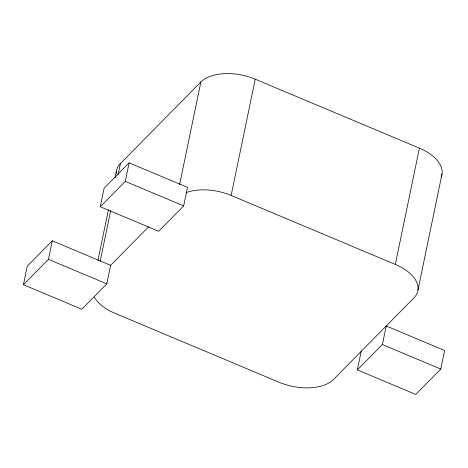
<?xml version="1.0" encoding="UTF-8"?>
<svg xmlns="http://www.w3.org/2000/svg" width="468" height="468" viewBox="0 0 468 468"><rect width="100%" height="100%" fill="white"/><g stroke="black" fill="none" stroke-linecap="round" stroke-linejoin="round"><path stroke-width="0.7" d="M23.4 284.714L27.238 266.175L52.264 240.798L110.641 265.321L106.803 283.86L81.777 309.243L23.4 284.714L48.426 259.33L52.264 240.798M100.269 206.757L104.107 188.218L129.133 162.841L187.51 187.364L183.672 205.902L158.646 231.286L100.269 206.757L125.295 181.373L129.133 162.841M97.9 260.635L108.471 209.594M115.075 177.688L116.397 171.311M100.181 261.284L110.67 210.635M118.053 174.974L120.416 163.56L200.86 81.976A41.225 22.692 11.7 0 1 255.224 79.18L419.404 148.157A41.225 22.692 11.7 0 1 441.131 177.062M179.589 184.69L200.86 81.976M94.384 297.139A41.225 22.692 11.7 0 0 114.947 313.285L279.127 382.268A41.225 22.692 11.7 0 0 333.491 379.466L413.934 297.888A41.225 22.692 11.7 0 0 395.325 264.426L231.145 195.443L255.224 79.18M357.359 369.901L382.385 344.524L386.223 325.985L444.6 350.514L440.762 369.047L415.736 394.43L357.359 369.901L361.197 351.369M395.325 264.426L419.404 148.157M417.953 290.137L442.032 173.868M110.173 265.795L148.602 226.822M125.295 181.373L183.672 205.902M382.385 344.524L440.762 369.047M48.426 259.33L106.803 283.86M116.28 173.599A41.225 22.692 11.7 0 1 120.416 163.56M185.925 192.646A41.225 22.692 11.7 0 1 231.145 195.443"/></g></svg>
